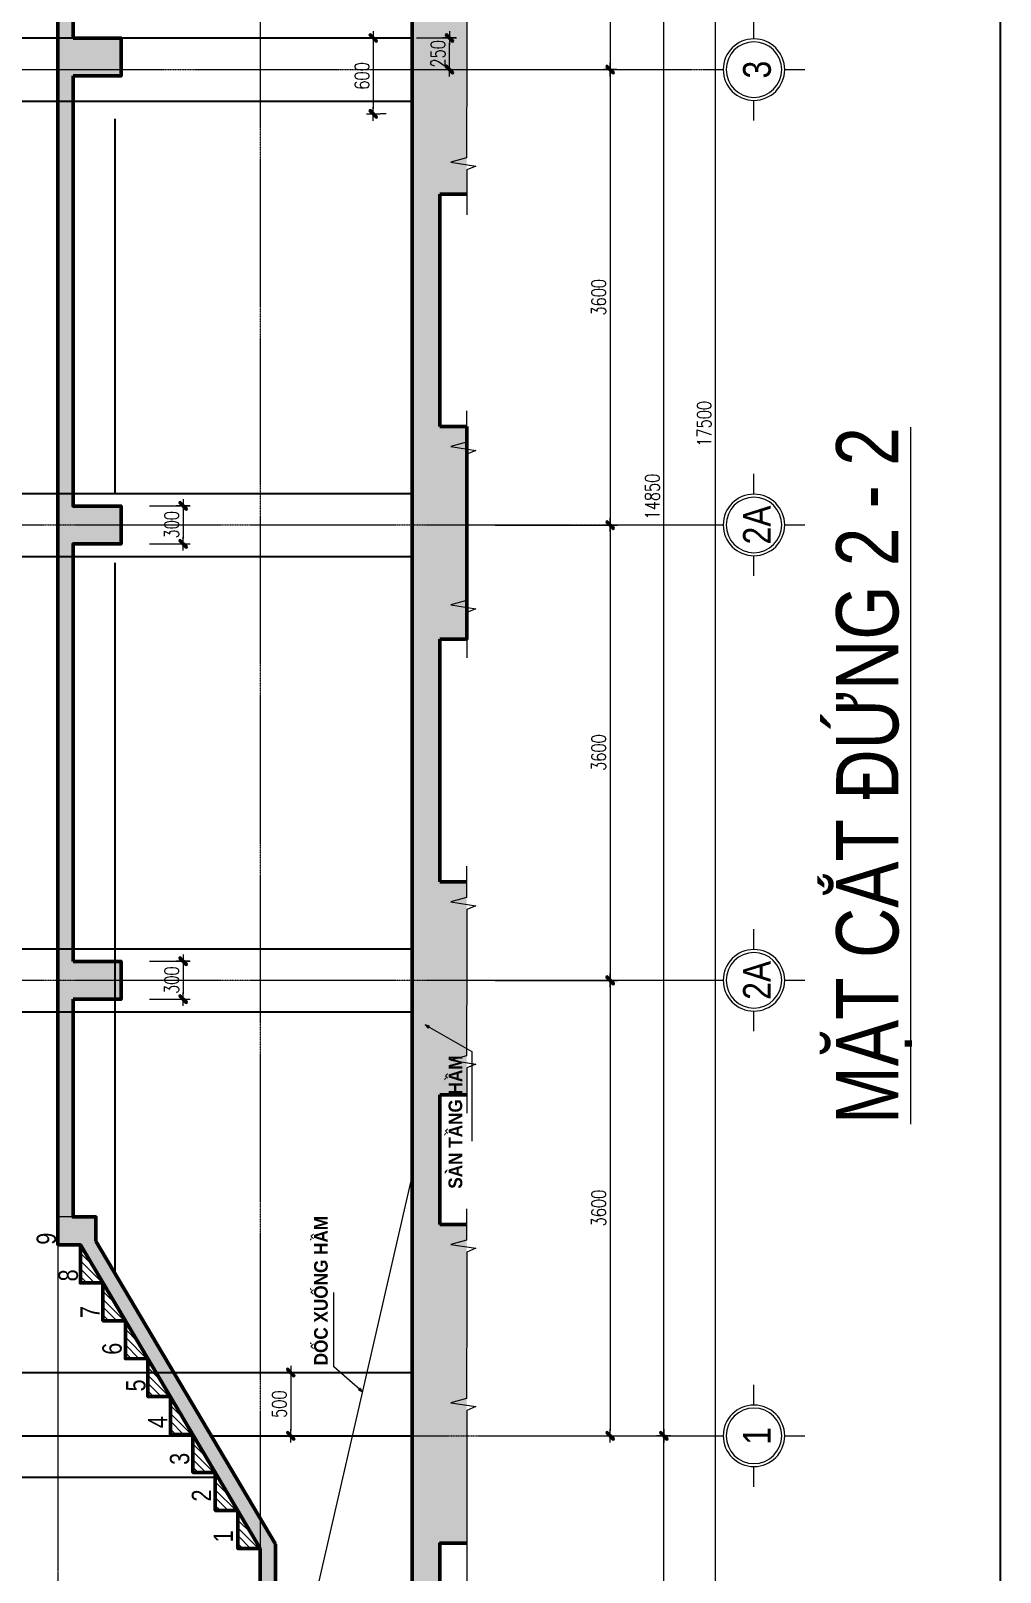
# Model space of a CAD drawing. Extents: x -165145 to 691808, y -202842 to 311040.
# Drawn here: x 71866 to 79529, y 35552 to 47736 of the extents above; entities that cross this region are included whole.
import ezdxf
from ezdxf.enums import TextEntityAlignment as Align

# ---------------------------------------------------------------- set-up
doc = ezdxf.new("R2010")
doc.units = 0
doc.header["$LTSCALE"] = 10
doc.header["$MEASUREMENT"] = 0
for name, pattern in [('ACAD_ISO04W100', [30, 24, -3, 0, -3]), ('HIDDEN', [2.3807, 1.587, -0.7937]), ('TIM', [26.01, 10, -3, 0.01, -3, 10])]:
    doc.linetypes.add(name, pattern=pattern)
doc.layers.get('Defpoints').update_dxf_attribs({"color": 5, "linetype": 'CONTINUOUS'})
for name, color, linetype, lineweight in [('ARROWS', 1, 'CONTINUOUS', 0), ('DIM', 8, 'CONTINUOUS', 13), ('GE_KC_NETKHUAT', 9, 'HIDDEN', 20), ('netchia', 2, 'CONTINUOUS', 20), ('TEXT', 4, 'CONTINUOUS', 20), ('THAY', 147, 'CONTINUOUS', 25), ('TIM TRUC', 8, 'ACAD_ISO04W100', 5), ('TRUC', 251, 'TIM', 5), ('wall', 7, 'CONTINUOUS', 50)]:
    doc.layers.add(name, color=color, linetype=linetype, lineweight=lineweight)
doc.layers.add('KCS_DIM', color=1, linetype='CONTINUOUS')
doc.styles.add('ROMANS', font='romans', dxfattribs={"width": 0.75, "bigfont": 'vns'})
doc.styles.add('SMTEXT', font='arial.ttf', dxfattribs={"width": 0.7})
doc.styles.add('VNARIALH', font='', dxfattribs={"width": 0.75})
doc.styles.add('VnArialNarrowH', font='')
doc.styles.add('VNCC-Arial', font='arial.ttf', dxfattribs={"width": 0.8})
doc.styles.get('VNARIALH').set_extended_font_data('.VnArialH')
doc.styles.get('VnArialNarrowH').set_extended_font_data('.VnArial NarrowH')
doc.dimstyles.new('fit 0.5', dxfattribs={"dimscale": 0.25, "dimtxt": 250, "dimasz": 75, "dimexe": 100, "dimexo": 300, "dimgap": 0.03, "dimtad": 0, "dimdec": 0, "dimdsep": 46, "dimtxsty": 'ROMANS', "dimblk": 'alex', "dimcen": 150, "dimclrd": 8, "dimclre": 8, "dimclrt": 7, "dimaunit": 1, "dimadec": 0, "dimazin": 0, "dimtfac": 0.072, "dimtdec": 0, "dimtix": 1, "dimtmove": 2, "dimatfit": 3, "dimldrblk": 'a-01', "dimfxl": 100, "dimtvp": 0.8, "dimtolj": 1, "dimarcsym": 0})
doc.dimstyles.new('fit0.75', dxfattribs={"dimscale": 0.5625, "dimtxt": 200, "dimasz": 75, "dimexe": 100, "dimexo": 400, "dimgap": 0.03, "dimtad": 0, "dimdec": 0, "dimdsep": 46, "dimtxsty": 'ROMANS', "dimblk": 'alex', "dimcen": 150, "dimclrd": 8, "dimclre": 8, "dimclrt": 7, "dimaunit": 1, "dimadec": 0, "dimazin": 0, "dimtfac": 0.072, "dimtdec": 0, "dimtix": 1, "dimtmove": 2, "dimatfit": 3, "dimldrblk": 'a-01', "dimfxl": 100, "dimtvp": 0.8, "dimtolj": 1, "dimarcsym": 0})
pattern_1 = [(50, (17468.87, 11417.71), (143.45204, -12.5504), [15, -165]), (355, (17468.87, 11417.71), (-27.7503, 150.4384), [12, -132]), (100.4514, (17480.82, 11416.66), (115.7019, 137.8879), [12.748, -140.2284]), (46.1842, (17468.87, 11457.7), (213.4482, -33.1038), [22.5, -247.5]), (96.6356, (17486.66, 11454.95), (186.9325, 194.8236), [19.122, -210.3426]), (351.1842, (17468.87, 11457.7), (186.9324, 194.8237), [18, -198]), (21, (17488.87, 11447.71), (119.3814, -80.5238), [15, -165]), (326, (17488.87, 11447.71), (48.6631, 145.03), [12, -132]), (71.4514, (17498.82, 11441), (168.0445, 64.5061), [12.748, -140.2284]), (37.5, (17468.87, 11417.71), (2.43197, 66.57877), [0, -130.4, 0, -134, 0, -132.5]), (7.5, (17468.87, 11417.71), (52.6139, 78.88234), [0, -76.4, 0, -127.4, 0, -50.5]), (327.5, (17424.27, 11417.71), (106.76449, -4.51097), [0, -50, 0, -156, 0, -207]), (317.5, (17404.27, 11417.71), (116.63723, 20.021), [0, -65, 0, -103.6, 0, -147]), (45, (17468.87, 11417.71), (-60.10408, 60.10408), []), (45, (17468.87, 11442.21), (-60.10408, 60.10408), [])]
pattern_2 = [(45, (-1187309.387, 303416.057), (-30.9359217, 30.9359217), [])]

# ---------------------------------------------------------------- blocks, each defined once
blk = doc.blocks.new('tentruc')
at = {"layer": 'DIM'}
for p, q in [((0, 311), (0, 516)), ((-516, 0), (-311, 0)), ((-516, 0), (-311, 0)), ((311, 0), (516, 0)), ((311, 0), (516, 0)), ((0, -516), (0, -311))]:
    blk.add_line(p, q, dxfattribs=at)
at = {"layer": 'DIM', "ltscale": 0.5}
blk.add_circle((0, 0), 311, dxfattribs=at)
at = {"layer": 'DIM'}
blk.add_circle((0, 0), 281, dxfattribs=at)
at = {"layer": 'DIM', "color": 7, "linetype": 'ByBlock', "ltscale": 0.5, "style": 'VNARIALH', "width": 1.1}
blk.add_attdef('A', text='', height=281, dxfattribs=at).set_placement((0, -107), align=Align.CENTER)
blk = doc.blocks.new('a-01')
at = {"layer": 'ARROWS'}
blk.add_hatch(color=256, dxfattribs=at).paths.add_polyline_path([(-1.8, 0.49), (-1.8, -0.49), (0, 0)])
at = {"layer": 'netchia'}
blk.add_lwpolyline([(-1.8, 0.49), (-1.8, -0.49), (0, 0), (0, 0)], close=True, dxfattribs=at)
blk = doc.blocks.new('alex')
at = {"layer": 'ARROWS'}
h = blk.add_hatch(color=1, dxfattribs=at)
edge = h.paths.add_edge_path()
edge.add_line((0.4, 0.74), (-0.74, -0.4))
edge.add_ellipse((-0.57, -0.57), major_axis=(0.17, 0.17), ratio=1, start_angle=90, end_angle=270)
edge.add_line((-0.4, -0.74), (0.74, 0.4))
edge.add_ellipse((0.57, 0.57), major_axis=(0.17, 0.17), ratio=1, start_angle=270, end_angle=450)
blk.add_lwpolyline([(0.4, 0.74), (-0.74, -0.4, 1), (-0.4, -0.74), (0.74, 0.4, 1)], format="xyb", close=True, dxfattribs=at)
at = {"layer": 'netchia', "color": 2}
for p, q in [((1.27, 0), (-1.27, 0)), ((0, -1.27), (0, 1.27))]:
    blk.add_line(p, q, dxfattribs=at)
blk = doc.blocks.new('*D2802')
at = {"layer": 'Defpoints', "color": 0, "transparency": 16777216}
for p in [(54919, 38425), (72419, 38205), (72419, 36441)]:
    blk.add_point(p, dxfattribs=at)
at = {"layer": 'DIM', "color": 8, "lineweight": -2, "transparency": 16777216}
for p, q in [((54919, 38200), (54919, 36385)), ((72419, 37980), (72419, 36385)), ((54961, 36441), (72377, 36441))]:
    blk.add_line(p, q, dxfattribs=at)
at = {"layer": 'DIM', "color": 8, "lineweight": -2, "transparency": 16777216, "xscale": 42.1875, "yscale": 42.1875, "zscale": 42.1875, "rotation": 180}
blk.add_blockref('alex', (54919, 36441), dxfattribs=at)
at = {"layer": 'DIM', "color": 8, "lineweight": -2, "transparency": 16777216, "xscale": 42.1875, "yscale": 42.1875, "zscale": 42.1875}
blk.add_blockref('alex', (72419, 36441), dxfattribs=at)
at = {"layer": 'DIM', "color": 7, "transparency": 16777216, "insert": (65569, 36531), "char_height": 112.5, "attachment_point": 5, "style": 'ROMANS'}
blk.add_mtext('\\A1;17500', dxfattribs=at)
blk = doc.blocks.new('*D2803')
at = {"layer": 'Defpoints', "color": 0, "transparency": 16777216}
for p in [(54919, 38418), (57569, 38418), (57569, 36850)]:
    blk.add_point(p, dxfattribs=at)
at = {"layer": 'DIM', "color": 8, "lineweight": -2, "transparency": 16777216}
for p, q in [((54919, 38193), (54919, 36793)), ((57569, 38193), (57569, 36793)), ((54961, 36850), (57527, 36850))]:
    blk.add_line(p, q, dxfattribs=at)
at = {"layer": 'DIM', "color": 8, "lineweight": -2, "transparency": 16777216, "xscale": 42.1875, "yscale": 42.1875, "zscale": 42.1875, "rotation": 180}
blk.add_blockref('alex', (54919, 36850), dxfattribs=at)
at = {"layer": 'DIM', "color": 8, "lineweight": -2, "transparency": 16777216, "xscale": 42.1875, "yscale": 42.1875, "zscale": 42.1875}
blk.add_blockref('alex', (57569, 36850), dxfattribs=at)
at = {"layer": 'DIM', "color": 7, "transparency": 16777216, "insert": (56244, 36940), "char_height": 112.5, "attachment_point": 5, "style": 'ROMANS'}
blk.add_mtext('\\A1;2650', dxfattribs=at)
blk = doc.blocks.new('*D2806')
at = {"layer": 'Defpoints', "color": 0, "transparency": 16777216}
for p in [(57569, 37598), (72419, 37598), (72419, 36850)]:
    blk.add_point(p, dxfattribs=at)
at = {"layer": 'DIM', "color": 8, "lineweight": -2, "transparency": 16777216}
for p, q in [((57569, 37373), (57569, 36793)), ((72419, 37373), (72419, 36793)), ((57611, 36850), (72377, 36850))]:
    blk.add_line(p, q, dxfattribs=at)
at = {"layer": 'DIM', "color": 8, "lineweight": -2, "transparency": 16777216, "xscale": 42.1875, "yscale": 42.1875, "zscale": 42.1875, "rotation": 180}
blk.add_blockref('alex', (57569, 36850), dxfattribs=at)
at = {"layer": 'DIM', "color": 8, "lineweight": -2, "transparency": 16777216, "xscale": 42.1875, "yscale": 42.1875, "zscale": 42.1875}
blk.add_blockref('alex', (72419, 36850), dxfattribs=at)
at = {"layer": 'DIM', "color": 7, "transparency": 16777216, "insert": (64994, 36940), "char_height": 112.5, "attachment_point": 5, "style": 'ROMANS'}
blk.add_mtext('\\A1;14850', dxfattribs=at)
blk = doc.blocks.new('*D2809')
at = {"layer": 'Defpoints', "color": 0, "transparency": 16777216}
for p in [(68369, 38407), (70019, 38214), (68369, 37274)]:
    blk.add_point(p, dxfattribs=at)
at = {"layer": 'DIM', "color": 8, "lineweight": -2, "transparency": 16777216}
for p, q in [((68369, 38182), (68369, 37217)), ((70019, 37989), (70019, 37217)), ((69977, 37274), (68411, 37274))]:
    blk.add_line(p, q, dxfattribs=at)
at = {"layer": 'DIM', "color": 8, "lineweight": -2, "transparency": 16777216, "xscale": 42.1875, "yscale": 42.1875, "zscale": 42.1875, "rotation": 180}
blk.add_blockref('alex', (68369, 37274), dxfattribs=at)
at = {"layer": 'DIM', "color": 8, "lineweight": -2, "transparency": 16777216, "xscale": 42.1875, "yscale": 42.1875, "zscale": 42.1875}
blk.add_blockref('alex', (70019, 37274), dxfattribs=at)
at = {"layer": 'DIM', "color": 7, "transparency": 16777216, "insert": (69194, 37364), "char_height": 112.5, "attachment_point": 5, "style": 'ROMANS'}
blk.add_mtext('\\A1;1650', dxfattribs=at)
blk = doc.blocks.new('*D2810')
at = {"layer": 'Defpoints', "color": 0, "transparency": 16777216}
for p in [(64769, 38407), (68369, 38407), (64769, 37274)]:
    blk.add_point(p, dxfattribs=at)
at = {"layer": 'DIM', "color": 8, "lineweight": -2, "transparency": 16777216}
for p, q in [((64769, 38182), (64769, 37217)), ((68369, 38182), (68369, 37217)), ((68327, 37274), (64812, 37274))]:
    blk.add_line(p, q, dxfattribs=at)
at = {"layer": 'DIM', "color": 8, "lineweight": -2, "transparency": 16777216, "xscale": 42.1875, "yscale": 42.1875, "zscale": 42.1875, "rotation": 180}
blk.add_blockref('alex', (64769, 37274), dxfattribs=at)
at = {"layer": 'DIM', "color": 8, "lineweight": -2, "transparency": 16777216, "xscale": 42.1875, "yscale": 42.1875, "zscale": 42.1875}
blk.add_blockref('alex', (68369, 37274), dxfattribs=at)
at = {"layer": 'DIM', "color": 7, "transparency": 16777216, "insert": (66569, 37364), "char_height": 112.5, "attachment_point": 5, "style": 'ROMANS'}
blk.add_mtext('\\A1;3600', dxfattribs=at)
blk = doc.blocks.new('*D2811')
at = {"layer": 'Defpoints', "color": 0, "transparency": 16777216}
for p in [(57569, 38407), (61169, 38407), (57569, 37274)]:
    blk.add_point(p, dxfattribs=at)
at = {"layer": 'DIM', "color": 8, "lineweight": -2, "transparency": 16777216}
for p, q in [((57569, 38182), (57569, 37217)), ((61169, 38182), (61169, 37217)), ((61127, 37274), (57611, 37274))]:
    blk.add_line(p, q, dxfattribs=at)
at = {"layer": 'DIM', "color": 8, "lineweight": -2, "transparency": 16777216, "xscale": 42.1875, "yscale": 42.1875, "zscale": 42.1875, "rotation": 180}
blk.add_blockref('alex', (57569, 37274), dxfattribs=at)
at = {"layer": 'DIM', "color": 8, "lineweight": -2, "transparency": 16777216, "xscale": 42.1875, "yscale": 42.1875, "zscale": 42.1875}
blk.add_blockref('alex', (61169, 37274), dxfattribs=at)
at = {"layer": 'DIM', "color": 7, "transparency": 16777216, "insert": (59369, 37364), "char_height": 112.5, "attachment_point": 5, "style": 'ROMANS'}
blk.add_mtext('\\A1;3600', dxfattribs=at)
blk = doc.blocks.new('*D2812')
at = {"layer": 'Defpoints', "color": 0, "transparency": 16777216}
for p in [(68019, 39269), (68619, 39269), (68019, 39146)]:
    blk.add_point(p, dxfattribs=at)
at = {"layer": 'DIM', "color": 8, "lineweight": -2, "transparency": 16777216}
for p, q in [((68577, 39146), (68061, 39146)), ((68019, 39044), (68019, 39090)), ((68619, 39044), (68619, 39090))]:
    blk.add_line(p, q, dxfattribs=at)
at = {"layer": 'DIM', "color": 8, "lineweight": -2, "transparency": 16777216, "xscale": 42.1875, "yscale": 42.1875, "zscale": 42.1875, "rotation": 180}
blk.add_blockref('alex', (68019, 39146), dxfattribs=at)
at = {"layer": 'DIM', "color": 8, "lineweight": -2, "transparency": 16777216, "xscale": 42.1875, "yscale": 42.1875, "zscale": 42.1875}
blk.add_blockref('alex', (68619, 39146), dxfattribs=at)
at = {"layer": 'DIM', "color": 7, "transparency": 16777216, "insert": (68319, 39236), "char_height": 112.5, "attachment_point": 5, "style": 'ROMANS'}
blk.add_mtext('\\A1;600', dxfattribs=at)
blk = doc.blocks.new('*D2813')
at = {"layer": 'Defpoints', "color": 0, "transparency": 16777216}
for p in [(57569, 40026), (58069, 40026), (57569, 39799)]:
    blk.add_point(p, dxfattribs=at)
at = {"layer": 'DIM', "color": 8, "lineweight": -2, "transparency": 16777216}
for p, q in [((57569, 39801), (57569, 39743)), ((58027, 39799), (57611, 39799)), ((58069, 39801), (58069, 39743))]:
    blk.add_line(p, q, dxfattribs=at)
at = {"layer": 'DIM', "color": 8, "lineweight": -2, "transparency": 16777216, "xscale": 42.1875, "yscale": 42.1875, "zscale": 42.1875, "rotation": 180}
blk.add_blockref('alex', (57569, 39799), dxfattribs=at)
at = {"layer": 'DIM', "color": 8, "lineweight": -2, "transparency": 16777216, "xscale": 42.1875, "yscale": 42.1875, "zscale": 42.1875}
blk.add_blockref('alex', (58069, 39799), dxfattribs=at)
at = {"layer": 'DIM', "color": 7, "transparency": 16777216, "insert": (57819, 39889), "char_height": 112.5, "attachment_point": 5, "style": 'ROMANS'}
blk.add_mtext('\\A1;500', dxfattribs=at)
blk = doc.blocks.new('*D2818')
at = {"layer": 'Defpoints', "color": 0, "transparency": 16777216}
for p in [(64621, 41139), (64921, 41139), (64621, 40650)]:
    blk.add_point(p, dxfattribs=at)
at = {"layer": 'DIM', "color": 8, "lineweight": -2, "transparency": 16777216}
for p, q in [((64621, 40914), (64621, 40594)), ((64921, 40914), (64921, 40594)), ((64879, 40650), (64663, 40650))]:
    blk.add_line(p, q, dxfattribs=at)
at = {"layer": 'DIM', "color": 8, "lineweight": -2, "transparency": 16777216, "xscale": 42.1875, "yscale": 42.1875, "zscale": 42.1875, "rotation": 180}
blk.add_blockref('alex', (64621, 40650), dxfattribs=at)
at = {"layer": 'DIM', "color": 8, "lineweight": -2, "transparency": 16777216, "xscale": 42.1875, "yscale": 42.1875, "zscale": 42.1875}
blk.add_blockref('alex', (64921, 40650), dxfattribs=at)
at = {"layer": 'DIM', "color": 7, "transparency": 16777216, "insert": (64771, 40740), "char_height": 112.5, "attachment_point": 5, "style": 'ROMANS'}
blk.add_mtext('\\A1;300', dxfattribs=at)
blk = doc.blocks.new('*D2843')
at = {"layer": 'Defpoints', "color": 0, "transparency": 16777216}
for p in [(68369, 39030), (68619, 39030), (68619, 38544)]:
    blk.add_point(p, dxfattribs=at)
at = {"layer": 'DIM', "color": 8, "lineweight": -2, "transparency": 16777216}
for p, q in [((68369, 38805), (68369, 38488)), ((68619, 38805), (68619, 38488)), ((68411, 38544), (68577, 38544))]:
    blk.add_line(p, q, dxfattribs=at)
at = {"layer": 'DIM', "color": 8, "lineweight": -2, "transparency": 16777216, "xscale": 42.1875, "yscale": 42.1875, "zscale": 42.1875, "rotation": 180}
blk.add_blockref('alex', (68369, 38544), dxfattribs=at)
at = {"layer": 'DIM', "color": 8, "lineweight": -2, "transparency": 16777216, "xscale": 42.1875, "yscale": 42.1875, "zscale": 42.1875}
blk.add_blockref('alex', (68619, 38544), dxfattribs=at)
at = {"layer": 'DIM', "color": 7, "transparency": 16777216, "insert": (68494, 38634), "char_height": 112.5, "attachment_point": 5, "style": 'ROMANS'}
blk.add_mtext('\\A1;250', dxfattribs=at)
blk = doc.blocks.new('*D2845')
at = {"layer": 'Defpoints', "color": 0, "transparency": 16777216}
for p in [(61170, 38407), (64769, 38407), (61170, 37274)]:
    blk.add_point(p, dxfattribs=at)
at = {"layer": 'DIM', "color": 8, "lineweight": -2, "transparency": 16777216}
for p, q in [((61170, 38182), (61170, 37217)), ((64769, 38182), (64769, 37217)), ((64727, 37274), (61212, 37274))]:
    blk.add_line(p, q, dxfattribs=at)
at = {"layer": 'DIM', "color": 8, "lineweight": -2, "transparency": 16777216, "xscale": 42.1875, "yscale": 42.1875, "zscale": 42.1875, "rotation": 180}
blk.add_blockref('alex', (61170, 37274), dxfattribs=at)
at = {"layer": 'DIM', "color": 8, "lineweight": -2, "transparency": 16777216, "xscale": 42.1875, "yscale": 42.1875, "zscale": 42.1875}
blk.add_blockref('alex', (64769, 37274), dxfattribs=at)
at = {"layer": 'DIM', "color": 7, "transparency": 16777216, "insert": (62970, 37364), "char_height": 112.5, "attachment_point": 5, "style": 'ROMANS'}
blk.add_mtext('\\A1;3600', dxfattribs=at)
blk = doc.blocks.new('*D2858')
at = {"layer": 'Defpoints', "color": 0, "transparency": 16777216}
for p in [(61021, 41139), (61321, 41139), (61021, 40650)]:
    blk.add_point(p, dxfattribs=at)
at = {"layer": 'DIM', "color": 8, "lineweight": -2, "transparency": 16777216}
for p, q in [((61021, 40914), (61021, 40594)), ((61321, 40914), (61321, 40594)), ((61279, 40650), (61063, 40650))]:
    blk.add_line(p, q, dxfattribs=at)
at = {"layer": 'DIM', "color": 8, "lineweight": -2, "transparency": 16777216, "xscale": 42.1875, "yscale": 42.1875, "zscale": 42.1875, "rotation": 180}
blk.add_blockref('alex', (61021, 40650), dxfattribs=at)
at = {"layer": 'DIM', "color": 8, "lineweight": -2, "transparency": 16777216, "xscale": 42.1875, "yscale": 42.1875, "zscale": 42.1875}
blk.add_blockref('alex', (61321, 40650), dxfattribs=at)
at = {"layer": 'DIM', "color": 7, "transparency": 16777216, "insert": (61171, 40740), "char_height": 112.5, "attachment_point": 5, "style": 'ROMANS'}
blk.add_mtext('\\A1;300', dxfattribs=at)
blk = doc.blocks.new('A$C1e1774cd')
at = {"layer": 'DIM'}
h = blk.add_hatch(dxfattribs=at)
h.set_pattern_fill('ANSI31', color=256, scale=350, style=0)
h.set_pattern_definition(pattern_2)
h.paths.add_polyline_path([(2359.7, 1555.4), (2060, 1555.4), (2059.9, 1377.7)])
h.paths.add_polyline_path([(2650, 1727.4), (2650, 1733.1), (2360, 1733.1), (2359.7, 1555.4)])
h.paths.add_polyline_path([(2959.5, 1910.8), (2660, 1910.8), (2659.6, 1733.1)])
h.paths.add_polyline_path([(3259.4, 2088.5), (2960, 2088.5), (2960, 1911.1)])
h.paths.add_polyline_path([(3560, 2266.7), (3260, 2266.2), (3259.4, 2088.5)])
h.paths.add_polyline_path([(4159, 2621.6), (3859.1, 2621.6), (3859.1, 2443.9)])
h.paths.add_polyline_path([(2059.9, 1377.7), (1760, 1377.7), (1760, 1200)])
h = blk.add_hatch(dxfattribs=at)
h.set_pattern_fill('ANSI31', color=256, scale=350, style=0)
h.set_pattern_definition(pattern_2)
h.paths.add_polyline_path([(3859.1, 2443.9), (3560, 2443.9), (3560, 2266.7)])
at = {"layer": 'wall', "true_color": 0x79c3b8}
h = blk.add_hatch(dxfattribs=at)
h.set_pattern_fill('BT-01', color=123, scale=20, pattern_type=2)
h.set_pattern_definition(pattern_1)
h.paths.add_polyline_path([(4380, 2799.7), (4160, 2799.7), (4159.3, 2621.6), (1760, 1200), (0, 1200), (0, 1080), (250, 1080), (250, 0.1), (470, 0.1), (470, 1080), (1792.9, 1080), (4188.6, 2499.7), (4380, 2499.7)])
h = blk.add_hatch(dxfattribs=at)
h.set_pattern_fill('BT-01', color=123, scale=20, pattern_type=2)
h.set_pattern_definition([(50, (17469.05, -5882.31), (143.452, -12.5504), [15, -165]), (355, (17469.05, -5882.31), (-27.7503, 150.4384), [12, -132]), (100.4514, (17481, -5883.36), (115.7019, 137.8879), [12.748, -140.2284]), (46.1842, (17469.05, -5842.31), (213.4482, -33.1038), [22.5, -247.5]), (96.6356, (17486.83, -5845.07), (186.9325, 194.8236), [19.122, -210.3426]), (351.1842, (17469.05, -5842.3), (186.9324, 194.8237), [18, -198]), (21, (17489.05, -5852.31), (119.3814, -80.5238), [15, -165]), (326, (17489.05, -5852.31), (48.663, 145.03), [12, -132]), (71.4514, (17499, -5859.02), (168.0445, 64.5061), [12.748, -140.2284]), (37.5, (17469.047, -5882.31), (2.43197, 66.57877), [0, -130.4, 0, -134, 0, -132.5]), (7.5, (17469.05, -5882.31), (52.6139, 78.88234), [0, -76.4, 0, -127.4, 0, -50.5]), (327.5, (17424.447, -5882.31), (106.76449, -4.51097), [0, -50, 0, -156, 0, -207]), (317.5, (17404.45, -5882.31), (116.63723, 20.021), [0, -65, 0, -103.6, 0, -147]), (45, (17469.05, -5882.31), (-60.10408, 60.10408), []), (45, (17469.05, -5857.81), (-60.10408, 60.10408), [])])
h.paths.add_polyline_path([(4380, 2799.7), (4380, 2679.7), (6100.8, 2679.7), (6100.8, 2300.1), (6400.8, 2300.1), (6400.8, 2679.7), (9700.4, 2679.7), (9700.4, 2299.7), (10000.4, 2299.7), (10000.4, 2679.7), (13400, 2680.4), (13400, 2300.4), (13700, 2300.4), (13700, 2680.4), (15100, 2679.8), (15100, 2349.8), (15320, 2349.8), (15320, 2799.8)])
h = blk.add_hatch(dxfattribs=at)
h.set_pattern_fill('BT-01', color=123, scale=20, pattern_type=2)
h.set_pattern_definition(pattern_1)
h.paths.add_polyline_path([(14128.4, -219.8), (15100, -219.8), (15100, -626), (15320, -626), (15320, 0.2), (470, 0.1), (250, 0.1), (250, -432.5), (600, -432.5), (600, -219.9), (1800, -219.9), (1800, -432.4), (4321, -432.4), (4321, -219.9), (5346.7, -219.9), (5346.7, -432.4), (7028.7, -432.4), (7028.7, -219.9), (8946.4, -219.9), (8946.4, -432.4), (10628.4, -432.4), (10628.4, -219.9), (12465.7, -219.8), (12465.7, -432.4), (14128.4, -432.3)])
at = {"layer": 'DIM'}
for p, q in [((4380, 2499.7), (4380, 2799.7)), ((1760, 1200), (1760, 1200)), ((470, 972), (4700, 0.1))]:
    blk.add_line(p, q, dxfattribs=at)
at = {"layer": 'DIM', "ltscale": 3}
for points in [[(6052.1, 2799.7), (6052.1, 2799.8), (6452.1, 2799.8), (6452.1, 2799.7)], [(9651.7, 2799.7), (9651.7, 2799.8), (10051.7, 2799.8), (10051.7, 2799.7)], [(13350, 2800.4), (13650, 2800.4)], [(6402.1, 2679.8), (6402.1, 2299.8), (6102.1, 2299.8), (6102.1, 2679.8)], [(10001.7, 2679.8), (10001.7, 2299.8), (9701.7, 2299.8), (9701.7, 2679.8)]]:
    blk.add_lwpolyline(points, dxfattribs=at)
at = {"layer": 'DIM', "ltscale": 0.05}
for points in [[(3745.5, -432.4), (2945, -430.4), (2911.5, -305.4), (2880.5, -504.9), (2850, -432.4), (250, -432.5)], [(4445, -430.4), (4197, -430.4), (4163.5, -305.4), (4132.5, -504.9), (4102, -432.4), (3745.5, -432.4)], [(6453.2, -432.4), (5652.7, -430.4), (5619.2, -305.4), (5588.2, -504.9), (5557.7, -432.4), (5201.2, -432.4)], [(7152.7, -430.4), (6904.7, -430.4), (6871.2, -305.4), (6840.2, -504.9), (6809.7, -432.4), (6453.2, -432.4)], [(10052.9, -432.4), (9252.4, -430.4), (9218.9, -305.4), (9187.9, -504.9), (9157.4, -432.4), (8800.9, -432.4)], [(10752.4, -430.4), (10504.4, -430.4), (10470.9, -305.4), (10439.9, -504.9), (10409.4, -432.4), (10052.9, -432.4)], [(13552.9, -432.3), (12752.4, -430.4), (12718.9, -305.4), (12687.9, -504.9), (12657.4, -432.4), (12300.9, -432.4)], [(14252.4, -430.3), (14004.4, -430.3), (13970.9, -305.3), (13939.9, -504.8), (13909.4, -432.3), (13552.9, -432.3)]]:
    blk.add_lwpolyline(points, dxfattribs=at)
at = {"layer": 'THAY', "ltscale": 0.05}
for p, q in [((6000.5, 23450.2), (6000.7, 0.2)), ((6500.5, 23450.2), (6500.7, 0.2)), ((9600.2, 23450.2), (9600.3, 0.2)), ((10100.2, 23450.2), (10100.3, 0.2)), ((3149.9, 13200), (3150, 0)), ((2649.9, 9629.7), (2650, 1727.4)), ((13199.9, 9299.8), (13200, 0.2)), ((13699.9, 9299.8), (13700, 0.2)), ((2320, 1555.4), (2320, 6100)), ((9550.3, 2349.8), (3935.5, 2349.7)), ((13060, 2349.9), (10100.3, 2349.8)), ((2650, 1587.9), (2650, 942.7)), ((2650, 1200), (2650, 0.1))]:
    blk.add_line(p, q, dxfattribs=at)
at = {"layer": 'TIM TRUC', "ltscale": 0.05}
blk.add_line((20317.3, 2799.8), (-2517.1, 2799.7), dxfattribs=at)
at = {"layer": 'TRUC', "ltscale": 0.05}
for p, q in [((13449.6, 26925.1), (13450.1, -2458.8)), ((2649.6, 26250), (2650, 1727.4)), ((6250.3, 26250.1), (6250.8, -2458.9)), ((9850, 26250.1), (9850.4, -2458.9)), ((20317.3, 2800.3), (-2517.1, 2800)), ((2650, 1588), (2650.1, -2459)), ((20317.3, 1200.3), (-2517.1, 1200)), ((20317.3, 0.3), (-2517, 0))]:
    blk.add_line(p, q, dxfattribs=at)
at = {"layer": 'wall', "ltscale": 0.05}
for p, q in [((15320, 2799.8), (9550.3, 2799.8)), ((4159.3, 2621.6), (1760, 1200)), ((4160, 2679.7), (4159.5, 2679.7)), ((6102.1, 2679.8), (5950.7, 2679.8)), ((9701.7, 2679.8), (9550.3, 2679.8)), ((13399.9, 2680.4), (10001.7, 2679.8)), ((15100, 2679.8), (13699.9, 2680.4)), ((4188.6, 2499.7), (1792.9, 1080)), ((0, 1200), (1760, 1200)), ((470, 1080), (1792.9, 1080)), ((15320, 0.2), (470, 0.1)), ((5346.7, -219.9), (4321, -219.9)), ((4321, -430.4), (4321, -219.9)), ((5346.7, -219.9), (5346.7, -432.4)), ((8946.4, -219.9), (7028.7, -219.9)), ((7028.7, -430.4), (7028.7, -219.9)), ((12465.7, -219.8), (10628.4, -219.9)), ((10628.4, -430.4), (10628.4, -219.9)), ((12465.7, -219.8), (12465.7, -432.4))]:
    blk.add_line(p, q, dxfattribs=at)
for points in [[(1760, 1200), (1760, 1377.7), (2059.9, 1377.7), (2060, 1555.4), (2359.7, 1555.4), (2360, 1733.1), (2659.6, 1733.1), (2660, 1910.8), (2960, 1910.8), (2960, 2088.5), (3259.4, 2088.5), (3260, 2266.2), (3560, 2266.7), (3560, 2443.9), (3859.1, 2443.9), (3859.1, 2621.6), (4159.3, 2621.6), (4160, 2800)], [(10804.8, 2799.7), (4160, 2799.7), (4159.3, 2619.3)], [(4188.6, 2499.7), (4380, 2499.7), (4380, 2679.7), (6100.7, 2679.7)], [(6400.7, 2679.7), (6400.7, 2299.7), (6100.7, 2299.7), (6100.7, 2679.7)], [(6400.7, 2679.7), (9700.3, 2679.7), (9700.3, 2299.7), (10000.3, 2299.7), (10000.3, 2679.7), (10801.3, 2679.7)], [(13699.9, 2680.4), (13699.9, 2300.4), (13399.9, 2300.4), (13399.9, 2680.4)], [(250, -432.5), (600, -432.5), (600, -219.9), (1800, -219.9), (1800, -432.4)]]:
    blk.add_lwpolyline(points, dxfattribs=at)
at = {"layer": 'wall', "flags": 128}
blk.add_lwpolyline([(8946.4, -219.9), (8946.4, -432.4), (10628.4, -432.4)], dxfattribs=at)
at = {"layer": 'TEXT'}
ref = blk.add_blockref('tentruc', (2650, -2702.5), dxfattribs=dict(at, xscale=-0.78125, yscale=0.78125, zscale=0.78125, rotation=180.0004398684359))
ref.add_attrib('A', '1', dxfattribs={"color": 7, "linetype": 'ByBlock', "ltscale": 0.5, "height": 219.7, "rotation": 0.00044, "style": 'VnArialNarrowH'}).set_placement((2650, -2835.9), align=Align.CENTER)
ref = blk.add_blockref('tentruc', (6250.7, -2702.4), dxfattribs=dict(at, xscale=-0.78125, yscale=0.78125, zscale=0.78125, rotation=180.0004398684359))
ref.add_attrib('A', '2a', dxfattribs={"color": 7, "linetype": 'ByBlock', "ltscale": 0.5, "height": 219.73, "rotation": 0.00044, "style": 'VnArialNarrowH'}).set_placement((6250.7, -2835.8), align=Align.CENTER)
ref = blk.add_blockref('tentruc', (9850.4, -2702.4), dxfattribs=dict(at, xscale=-0.78125, yscale=0.78125, zscale=0.78125, rotation=180.0004398684359))
ref.add_attrib('A', '2a', dxfattribs={"color": 7, "linetype": 'ByBlock', "ltscale": 0.5, "height": 219.73, "rotation": 0.00044, "style": 'VnArialNarrowH'}).set_placement((9850.4, -2835.8), align=Align.CENTER)
ref = blk.add_blockref('tentruc', (13450, -2702.4), dxfattribs=dict(at, xscale=-0.78125, yscale=0.78125, zscale=0.78125, rotation=180.0004398684359))
ref.add_attrib('A', '3', dxfattribs={"color": 7, "linetype": 'ByBlock', "ltscale": 0.5, "height": 219.7, "rotation": 0.00044, "style": 'VnArialNarrowH'}).set_placement((13450, -2835.8), align=Align.CENTER)
at = {"layer": 'KCS_DIM', "ltscale": 0.05, "char_height": 107.738, "width": 3594.863, "rotation": 0.00044, "style": 'SMTEXT'}
for s, insert, attachment_point in [('{\\fArial|b1|i0|c0|p34;\\W0.9;DỐC XUỐNG HẦM \\T0.75; }', (3207, 774.7), 1), ('{\\fArial|b1|i0|c0|p34;\\W0.9;SÀN TẦNG HẦM \\T0.75; }', (5656.7, -288.3), 3)]:
    blk.add_mtext(s, dxfattribs=dict(at, insert=insert, attachment_point=attachment_point))
at = {"layer": 'TEXT', "style": 'VNCC-Arial', "width": 0.8}
for s, height, p in [('9', 153.1, (4160.4, 2814.6)), ('8', 153.1, (3870.4, 2641.6)), ('7', 153.1, (3580.4, 2468.6)), ('6', 153.1, (3290.4, 2295.6)), ('5', 153.1, (3000.4, 2107.4)), ('4', 153.1, (2710.4, 1934.4)), ('3', 153.1, (2420.4, 1761.4)), ('2', 153.1, (2130.4, 1588.4)), ('1', 153.1, (1807, 1416.6)), ('%%UMẶT CẮT ĐỨNG 2 - 2', 492.075, (5113.4, -3844.4))]:
    blk.add_text(s, height=height, dxfattribs=at).set_placement(p)
at = {"layer": 'DIM'}
for base, p1, p2, picture, middle in [((6102.1, 1810.7), (6402.1, 2299.8), (6102.1, 2299.8), '*D2858', (6252.1, 1900.7)), ((9701.7, 1810.7), (10001.7, 2299.8), (9701.7, 2299.8), '*D2818', (9851.7, 1900.7)), ((2650, 959.4), (3150, 1186.4), (2650, 1186.3), '*D2813', (2900, 1049.4)), ((13099.9, 306.7), (13699.9, 429.7), (13099.9, 429.7), '*D2812', (13399.9, 396.7)), ((13699.9, -295.4), (13450, 190.6), (13699.9, 190.6), '*D2843', (13575, -205.4)), ((2650, -1989.8), (0, -421.4), (2650, -421.4), '*D2803', (1325, -1899.8)), ((2650, -1565.8), (6250.1, -432.2), (2650, -432.2), '*D2811', (4450, -1475.8)), ((6250.8, -1565.8), (9850.4, -432.1), (6250.8, -432.2), '*D2845', (8050.6, -1475.8)), ((9850.4, -1565.8), (13450.1, -432.1), (9850.4, -432.2), '*D2810', (11650.2, -1475.8)), ((13450.1, -1565.8), (15100.1, -626), (13450.1, -432.1), '*D2809', (14275.1, -1475.8)), ((17500, -1989.8), (2650, -1241.8), (17500, -1241.7), '*D2806', (10075, -1899.8))]:
    dim = blk.add_linear_dim(base=base, p1=p1, p2=p2, dimstyle='fit0.75', dxfattribs=at)
    dim.commit()
    dim.dimension.update_dxf_attribs({"geometry": picture, "text_midpoint": middle, "insert": (-54919, -38839.6)})
dim = blk.add_linear_dim(base=(17500, -2398.3), p1=(0, -414.9), p2=(17500, -634.8), dimstyle='fit0.75', dxfattribs=at)
dim.commit()
dim.dimension.update_dxf_attribs({"geometry": '*D2802', "text_midpoint": (10650.3, -2308.3), "dimtype": 128, "insert": (-54919, -38839.6)})
at = {"layer": 'DIM', "ltscale": 0.05}
for points in [[(2997.5, 391.3), (3194, 619.4), (3784, 619.4)], [(5897.5, -103.4), (5688, -472.9), (4979, -472.9)]]:
    blk.add_leader(points, dimstyle='fit 0.5', override={"dimgap": 0.03, "dimtad": 0}, dxfattribs=at)

msp = doc.modelspace()

# ---------------------------------------------------------------- linework, layer by layer
at = {"layer": 'Defpoints'}
msp.add_lwpolyline([(45028.61403, 57630.46775), (79528.61403, 57630.46775), (79528.61403, 28930.46775), (45028.61403, 28930.46775)], close=True, dxfattribs=at)

# ---------------------------------------------------------------- block references
at = {"layer": 'GE_KC_NETKHUAT', "rotation": 90}
msp.add_blockref('A$C1e1774cd', (74879.76299, 33979.75393), dxfattribs=at)

doc.saveas('drawing.dxf')
